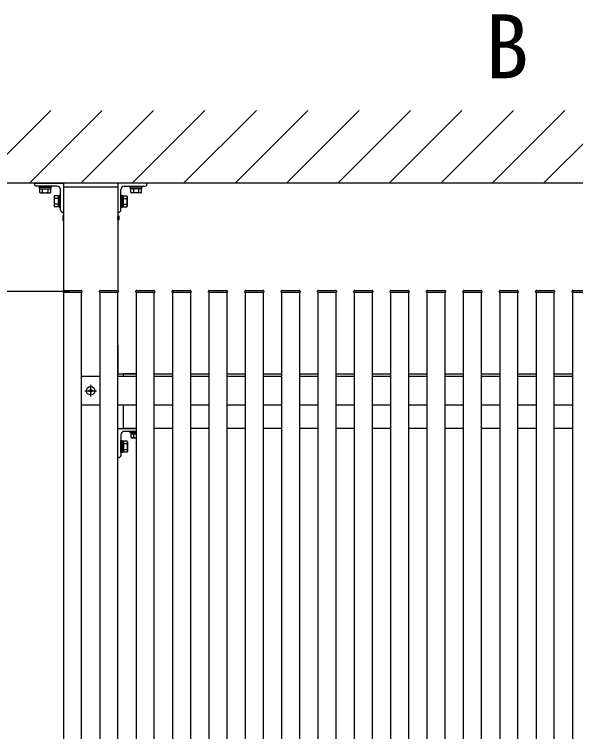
# Model space of a CAD drawing. Units: millimetres, scale not verified. Extents: x -875 to 875, y -1310 to 1300.
# Drawn here: x 486.3 to 563.5, y 644.5 to 743.2 of the extents above; entities that cross this region are included whole.
import ezdxf
from ezdxf.enums import TextEntityAlignment as Align

# ---------------------------------------------------------------- set-up
doc = ezdxf.new("R2010")
doc.units = ezdxf.units.MM
doc.header["$LTSCALE"] = 4
for name, color, linetype in [('0-2_USER1', 3, 'Continuous'), ('0-6_YKK_A1', 4, 'Continuous'), ('0-7_YKK_D', 6, 'Continuous')]:
    doc.layers.add(name, color=color, linetype=linetype)
doc.styles.add('ＭＳ ゴシック', font='')
doc.styles.get('ＭＳ ゴシック').set_extended_font_data('MS Gothic')

msp = doc.modelspace()

# ---------------------------------------------------------------- linework, layer by layer
at = {"layer": '0-6_YKK_A1'}
for p, q in [((481.322, 720), (491.322, 730)), ((488.393, 720), (498.393, 730)), ((495.464, 720), (505.464, 730)), ((502.535, 720), (512.535, 730)), ((509.606, 720), (519.606, 730)), ((516.677, 720), (526.677, 730)), ((523.748, 720), (533.748, 730)), ((530.819, 720), (540.819, 730)), ((537.89, 720), (547.89, 730)), ((544.961, 720), (554.961, 730)), ((552.033, 720), (562.033, 730)), ((559.104, 720), (569.104, 730)), ((825, 720), (478.645, 720)), ((489.073, 719.9), (489.073, 719.97)), ((489.103, 720), (493.043, 720)), ((492.223, 719.6), (489.373, 719.6)), ((489.723, 719.6), (489.723, 719.44)), ((491.423, 719.6), (489.723, 719.6)), ((489.723, 719.44), (491.423, 719.44)), ((489.803, 719.24), (489.803, 719.44)), ((491.343, 719.24), (491.343, 719.44)), ((491.423, 719.44), (491.423, 719.6)), ((493.073, 719.97), (493.073, 716.03)), ((493.073, 719.5), (493.073, 500)), ((500.573, 719.97), (500.573, 716.03)), ((504.543, 720), (500.603, 720)), ((501.423, 719.6), (504.273, 719.6)), ((502.223, 719.44), (502.223, 719.6)), ((502.223, 719.6), (503.923, 719.6)), ((503.923, 719.44), (502.223, 719.44)), ((502.303, 719.24), (502.303, 719.44)), ((503.843, 719.24), (503.843, 719.44)), ((503.923, 719.6), (503.923, 719.44)), ((504.573, 719.9), (504.573, 719.97)), ((489.803, 719.24), (491.343, 719.24)), ((489.823, 718.733), (489.823, 719.24)), ((489.823, 719.24), (491.323, 719.24)), ((489.898, 718.69), (489.823, 718.733)), ((489.898, 718.69), (491.248, 718.69)), ((490.197, 718.733), (490.197, 719.24)), ((490.949, 719.24), (490.949, 718.733)), ((491.248, 718.69), (491.323, 718.733)), ((491.323, 718.733), (491.323, 719.24)), ((492.673, 716.3), (492.673, 719.15)), ((500.973, 716.3), (500.973, 719.15)), ((503.843, 719.24), (502.303, 719.24)), ((503.823, 719.24), (502.323, 719.24)), ((502.323, 718.733), (502.323, 719.24)), ((502.398, 718.69), (502.323, 718.733)), ((503.748, 718.69), (502.398, 718.69)), ((502.697, 719.24), (502.697, 718.733)), ((503.449, 718.733), (503.449, 719.24)), ((503.748, 718.69), (503.823, 718.733)), ((503.823, 718.733), (503.823, 719.24)), ((491.803, 718.15), (491.861, 718.25)), ((491.803, 718.15), (491.803, 716.85)), ((492.353, 718.25), (491.861, 718.25)), ((492.353, 717.875), (491.861, 717.875)), ((492.353, 718.25), (492.353, 716.749)), ((492.353, 717.9), (492.353, 717.1)), ((501.293, 718.25), (501.785, 718.25)), ((501.293, 718.25), (501.293, 716.749)), ((501.293, 717.9), (501.293, 717.1)), ((501.293, 717.875), (501.785, 717.875)), ((501.843, 718.15), (501.785, 718.25)), ((501.843, 718.15), (501.843, 716.85)), ((491.803, 716.85), (491.861, 716.749)), ((492.353, 717.124), (491.861, 717.124)), ((492.353, 716.749), (491.861, 716.749)), ((501.293, 717.124), (501.785, 717.124)), ((501.293, 716.749), (501.785, 716.749)), ((501.843, 716.85), (501.785, 716.749)), ((493.043, 716), (492.973, 716)), ((493.038, 715.525), (493.073, 715.505)), ((493.073, 715.505), (493.073, 714.895)), ((500.608, 715.525), (500.573, 715.505)), ((500.573, 715.505), (500.573, 714.895)), ((500.603, 716), (500.673, 716)), ((492.973, 715.452), (492.973, 714.948)), ((493.073, 714.895), (493.038, 714.875)), ((500.573, 715.365), (500.503, 715.325)), ((500.503, 715.325), (500.503, 715.075)), ((500.573, 715.035), (500.503, 715.075)), ((500.573, 714.895), (500.608, 714.875)), ((500.673, 715.452), (500.673, 714.948)), ((493.023, 705), (493.031, 705.155)), ((493.023, 705), (495.623, 705)), ((493.131, 705.25), (495.515, 705.25)), ((495.615, 705.155), (495.623, 705)), ((498.023, 705), (498.031, 705.155)), ((498.023, 705), (500.623, 705)), ((498.131, 705.25), (500.515, 705.25)), ((500.615, 705.155), (500.623, 705)), ((503.023, 705), (503.031, 705.155)), ((503.023, 705), (505.623, 705)), ((503.131, 705.25), (505.515, 705.25)), ((505.615, 705.155), (505.623, 705)), ((508.023, 705), (508.031, 705.155)), ((508.023, 705), (510.623, 705)), ((508.131, 705.25), (510.515, 705.25)), ((510.615, 705.155), (510.623, 705)), ((513.023, 705), (513.031, 705.155)), ((513.023, 705), (515.623, 705)), ((513.131, 705.25), (515.515, 705.25)), ((515.615, 705.155), (515.623, 705)), ((518.023, 705), (518.031, 705.155)), ((518.023, 705), (520.623, 705)), ((518.131, 705.25), (520.515, 705.25)), ((520.615, 705.155), (520.623, 705)), ((523.023, 705), (523.031, 705.155)), ((523.023, 705), (525.623, 705)), ((523.131, 705.25), (525.515, 705.25)), ((525.615, 705.155), (525.623, 705)), ((528.023, 705), (528.031, 705.155)), ((528.023, 705), (530.623, 705)), ((528.131, 705.25), (530.515, 705.25)), ((530.615, 705.155), (530.623, 705)), ((533.023, 705), (533.031, 705.155)), ((533.023, 705), (535.623, 705)), ((533.131, 705.25), (535.515, 705.25)), ((535.615, 705.155), (535.623, 705)), ((538.023, 705), (538.031, 705.155)), ((538.023, 705), (540.623, 705)), ((538.131, 705.25), (540.515, 705.25)), ((540.615, 705.155), (540.623, 705)), ((543.023, 705), (543.031, 705.155)), ((543.023, 705), (545.623, 705)), ((543.131, 705.25), (545.515, 705.25)), ((545.615, 705.155), (545.623, 705)), ((548.023, 705), (548.031, 705.155)), ((548.023, 705), (550.623, 705)), ((548.131, 705.25), (550.515, 705.25)), ((550.615, 705.155), (550.623, 705)), ((553.023, 705), (553.031, 705.155)), ((553.023, 705), (555.623, 705)), ((553.131, 705.25), (555.515, 705.25)), ((555.615, 705.155), (555.623, 705)), ((558.023, 705), (558.031, 705.155)), ((558.023, 705), (560.623, 705)), ((558.131, 705.25), (560.515, 705.25)), ((560.615, 705.155), (560.623, 705)), ((563.023, 705), (563.031, 705.155)), ((563.023, 705), (565.623, 705)), ((563.131, 705.25), (565.515, 705.25)), ((500.573, 697.72), (500.573, 693.78)), ((495.573, 693.45), (498.073, 693.45)), ((500.573, 693.45), (503.073, 693.45)), ((500.603, 693.75), (503.073, 693.75)), ((501.323, 693.45), (501.323, 693.75)), ((503.073, 693.75), (501.323, 693.75)), ((505.573, 693.75), (508.073, 693.75)), ((505.573, 693.45), (508.073, 693.45)), ((510.573, 693.75), (513.073, 693.75)), ((510.573, 693.45), (513.073, 693.45)), ((515.573, 693.75), (518.073, 693.75)), ((515.573, 693.45), (518.073, 693.45)), ((520.573, 693.75), (523.073, 693.75)), ((520.573, 693.45), (523.073, 693.45)), ((525.573, 693.75), (528.073, 693.75)), ((525.573, 693.45), (528.073, 693.45)), ((530.573, 693.75), (533.073, 693.75)), ((530.573, 693.45), (533.073, 693.45)), ((535.573, 693.75), (538.073, 693.75)), ((535.573, 693.45), (538.073, 693.45)), ((540.573, 693.75), (543.073, 693.75)), ((540.573, 693.45), (543.073, 693.45)), ((545.573, 693.75), (548.073, 693.75)), ((545.573, 693.45), (548.073, 693.45)), ((550.573, 693.75), (553.073, 693.75)), ((550.573, 693.45), (553.073, 693.45)), ((555.573, 693.75), (558.073, 693.75)), ((555.573, 693.45), (558.073, 693.45)), ((560.573, 693.75), (563.073, 693.75)), ((560.573, 693.45), (563.073, 693.45)), ((496.823, 690.66), (496.823, 692.24)), ((496.033, 691.45), (497.613, 691.45)), ((496.673, 691.5), (496.573, 691.5)), ((496.973, 691.4), (497.073, 691.4)), ((498.073, 689.45), (495.573, 689.45)), ((503.073, 689.45), (500.573, 689.45)), ((501.323, 686.25), (501.323, 689.45)), ((508.073, 689.45), (505.573, 689.45)), ((513.073, 689.45), (510.573, 689.45)), ((518.073, 689.45), (515.573, 689.45)), ((523.073, 689.45), (520.573, 689.45)), ((528.073, 689.45), (525.573, 689.45)), ((533.073, 689.45), (530.573, 689.45)), ((538.073, 689.45), (535.573, 689.45)), ((543.073, 689.45), (540.573, 689.45)), ((548.073, 689.45), (545.573, 689.45)), ((553.073, 689.45), (550.573, 689.45)), ((558.073, 689.45), (555.573, 689.45)), ((563.073, 689.45), (560.573, 689.45)), ((500.573, 682.28), (500.573, 686.22)), ((500.603, 686.25), (503.073, 686.25)), ((503.073, 686.25), (501.323, 686.25)), ((501.323, 686.25), (503.073, 686.25)), ((508.073, 686.25), (505.573, 686.25)), ((513.073, 686.25), (510.573, 686.25)), ((518.073, 686.25), (515.573, 686.25)), ((523.073, 686.25), (520.573, 686.25)), ((528.073, 686.25), (525.573, 686.25)), ((533.073, 686.25), (530.573, 686.25)), ((538.073, 686.25), (535.573, 686.25)), ((543.073, 686.25), (540.573, 686.25)), ((548.073, 686.25), (545.573, 686.25)), ((553.073, 686.25), (550.573, 686.25)), ((558.073, 686.25), (555.573, 686.25)), ((563.073, 686.25), (560.573, 686.25)), ((500.973, 685.4), (500.973, 682.55)), ((503.073, 685.85), (501.423, 685.85)), ((502.322, 685.53), (502.322, 685.038)), ((502.322, 685.53), (503.073, 685.53)), ((502.423, 684.98), (502.322, 685.038)), ((502.423, 684.98), (503.073, 684.98)), ((502.673, 685.53), (503.073, 685.53)), ((502.697, 685.53), (502.697, 685.038)), ((501.333, 684.52), (501.133, 684.52)), ((501.333, 684.52), (501.333, 682.98)), ((501.333, 684.5), (501.333, 683)), ((501.839, 684.125), (501.333, 684.125)), ((501.883, 684.425), (501.883, 683.075)), ((501.333, 682.98), (501.133, 682.98)), ((501.333, 683.374), (501.839, 683.374)), ((501.839, 683), (501.333, 683)), ((501.883, 683.075), (501.839, 683)), ((500.673, 682.25), (500.603, 682.25))]:
    msp.add_line(p, q, dxfattribs=at)
for points in [[(493.073, 719.5), (500.573, 719.5), (500.573, 705.231)], [(493.073, 705), (493.073, 515), (495.573, 515), (495.573, 705)], [(498.073, 705), (498.073, 515), (500.573, 515), (500.573, 705)], [(503.073, 705), (503.073, 515), (505.573, 515), (505.573, 705)], [(508.073, 705), (508.073, 515), (510.573, 515), (510.573, 705)], [(513.073, 705), (513.073, 515), (515.573, 515), (515.573, 705)], [(518.073, 705), (518.073, 515), (520.573, 515), (520.573, 705)], [(523.073, 705), (523.073, 515), (525.573, 515), (525.573, 705)], [(528.073, 705), (528.073, 515), (530.573, 515), (530.573, 705)], [(533.073, 705), (533.073, 515), (535.573, 515), (535.573, 705)], [(538.073, 705), (538.073, 515), (540.573, 515), (540.573, 705)], [(543.073, 705), (543.073, 515), (545.573, 515), (545.573, 705)], [(548.073, 705), (548.073, 515), (550.573, 515), (550.573, 705)], [(553.073, 705), (553.073, 515), (555.573, 515), (555.573, 705)], [(558.073, 705), (558.073, 515), (560.573, 515), (560.573, 705)], [(563.073, 705), (563.073, 515), (565.573, 515), (565.573, 705)], [(496.573, 691.5), (496.573, 691.4), (496.673, 691.4)], [(496.873, 691.6), (496.873, 691.7), (496.773, 691.7), (496.773, 691.6)], [(496.773, 691.3), (496.773, 691.2), (496.873, 691.2), (496.873, 691.3)], [(497.073, 691.4), (497.073, 691.5), (496.973, 691.5)], [(503.073, 685.85), (502.223, 685.85), (502.223, 685.69), (503.073, 685.69), (502.368, 685.69), (502.368, 685.53), (503.073, 685.53)], [(501.883, 684.425), (501.839, 684.5), (501.333, 684.5)]]:
    msp.add_lwpolyline(points, dxfattribs=at)
for points in [[(492.513, 716.795), (492.513, 718.205), (492.353, 718.205), (492.353, 716.795)], [(492.673, 716.65), (492.673, 718.35), (492.513, 718.35), (492.513, 716.65)], [(500.973, 716.65), (500.973, 718.35), (501.133, 718.35), (501.133, 716.65)], [(501.133, 716.795), (501.133, 718.205), (501.293, 718.205), (501.293, 716.795)], [(500.973, 682.9), (500.973, 684.6), (501.133, 684.6), (501.133, 682.9)]]:
    msp.add_lwpolyline(points, close=True, dxfattribs=at)
msp.add_circle((496.823, 691.45), 0.59, dxfattribs=at)
for centre, radius, start, end in [((489.103, 719.97), 0.03, 90, 180), ((489.373, 719.9), 0.3, 180, 270), ((492.223, 719.15), 0.45, 0, 90), ((493.043, 719.97), 0.03, 0, 90), ((500.603, 719.97), 0.03, 90, 180), ((501.423, 719.15), 0.45, 90, 180), ((504.273, 719.9), 0.3, 270, 0), ((504.543, 719.97), 0.03, 0, 90), ((490.01, 719.115), 0.426, 243.93616, 296.06384), ((490.573, 720.342), 1.653, 256.85543, 283.14457), ((491.136, 719.115), 0.426, 243.93616, 296.06384), ((502.51, 719.115), 0.426, 243.93616, 296.06384), ((503.073, 720.342), 1.653, 256.85543, 283.14457), ((503.636, 719.115), 0.426, 243.93616, 296.06384), ((492.135, 718.063), 0.332, 145.61575, 214.38425), ((493.045, 717.5), 1.242, 162.41205, 197.58795), ((501.51, 718.063), 0.332, 325.61575, 34.38425), ((500.601, 717.5), 1.242, 342.41205, 17.58795), ((492.135, 716.937), 0.332, 145.61575, 214.38425), ((501.51, 716.937), 0.332, 325.61575, 34.38425), ((492.973, 716.3), 0.3, 180, 270), ((493.329, 715.2), 0.437, 131.91164, 144.76774), ((493.043, 716.03), 0.03, 270, 0), ((500.603, 716.03), 0.03, 180, 270), ((500.316, 715.2), 0.437, 35.23226, 48.08836), ((500.673, 716.3), 0.3, 270, 0), ((493.329, 715.2), 0.437, 215.23243, 228.08863), ((500.316, 715.2), 0.437, 311.91137, 324.76757), ((493.131, 705.15), 0.1, 90, 177), ((495.515, 705.15), 0.1, 3, 90), ((498.131, 705.15), 0.1, 90, 177), ((500.515, 705.15), 0.1, 3, 90), ((503.131, 705.15), 0.1, 90, 177), ((505.515, 705.15), 0.1, 3, 90), ((508.131, 705.15), 0.1, 90, 177), ((510.515, 705.15), 0.1, 3, 90), ((513.131, 705.15), 0.1, 90, 177), ((515.515, 705.15), 0.1, 3, 90), ((518.131, 705.15), 0.1, 90, 177), ((520.515, 705.15), 0.1, 3, 90), ((523.131, 705.15), 0.1, 90, 177), ((525.515, 705.15), 0.1, 3, 90), ((528.131, 705.15), 0.1, 90, 177), ((530.515, 705.15), 0.1, 3, 90), ((533.131, 705.15), 0.1, 90, 177), ((535.515, 705.15), 0.1, 3, 90), ((538.131, 705.15), 0.1, 90, 177), ((540.515, 705.15), 0.1, 3, 90), ((543.131, 705.15), 0.1, 90, 177), ((545.515, 705.15), 0.1, 3, 90), ((548.131, 705.15), 0.1, 90, 177), ((550.515, 705.15), 0.1, 3, 90), ((553.131, 705.15), 0.1, 90, 177), ((555.515, 705.15), 0.1, 3, 90), ((558.131, 705.15), 0.1, 90, 177), ((560.515, 705.15), 0.1, 3, 90), ((563.131, 705.15), 0.1, 90, 177), ((500.603, 693.78), 0.03, 180, 270), ((496.673, 691.6), 0.1, 270, 0), ((496.673, 691.3), 0.1, 0, 90), ((496.973, 691.6), 0.1, 180, 270), ((496.973, 691.3), 0.1, 90, 180), ((500.603, 686.22), 0.03, 90, 180), ((501.423, 685.4), 0.45, 90, 180), ((502.51, 685.312), 0.332, 235.61575, 304.38425), ((503.073, 686.222), 1.242, 252.41205, 270.00109), ((501.457, 684.313), 0.426, 333.93616, 26.06384), ((500.23, 683.75), 1.653, 346.85543, 13.14457), ((501.457, 683.187), 0.426, 333.93616, 26.06384), ((500.603, 682.28), 0.03, 180, 270), ((500.673, 682.55), 0.3, 270, 360)]:
    msp.add_arc(centre, radius, start, end, dxfattribs=at)
at = {"layer": '0-7_YKK_D'}
msp.add_line((494, 705.089), (454, 705.089), dxfattribs=at)

# ---------------------------------------------------------------- texts
at = {"layer": '0-2_USER1', "style": 'ＭＳ ゴシック'}
msp.add_text('B', height=8.798, rotation=359.997, dxfattribs=at).set_placement((551.093, 731.791), align=Align.BOTTOM_LEFT)

doc.saveas('drawing.dxf')
